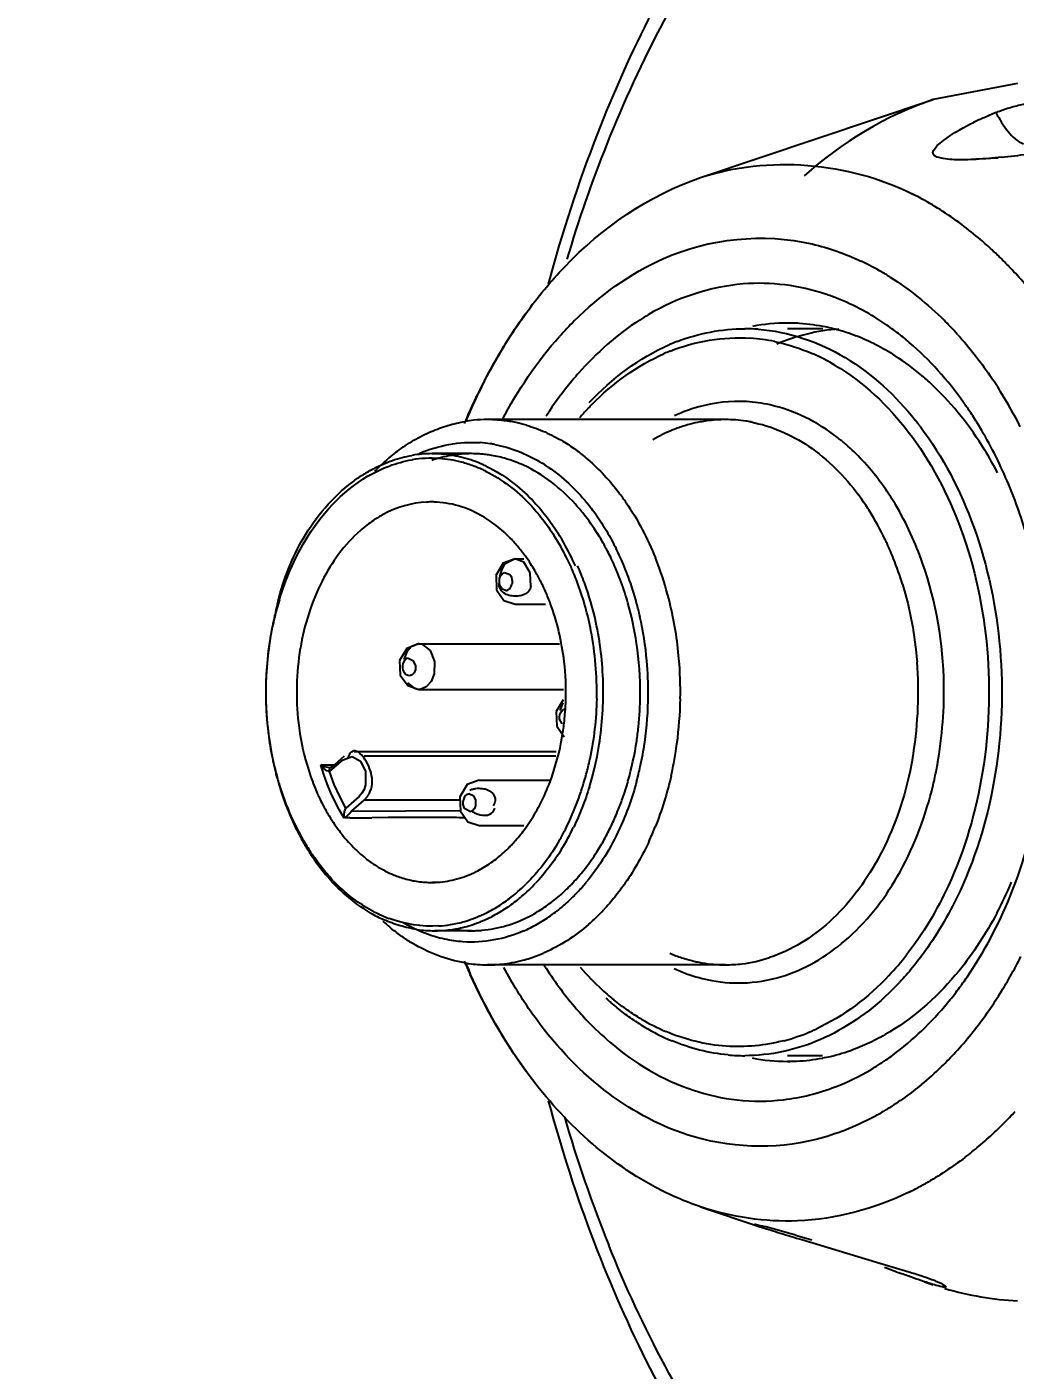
# Model space of a CAD drawing. Header units: millimetres. Extents: x 0 to 10500, y 0 to 7425.
# Drawn here: x 2666.67 to 2688.41, y 1742.31 to 1771.87 of the extents above; entities that cross this region are included whole.
import ezdxf

# ---------------------------------------------------------------- set-up
doc = ezdxf.new("R2010")
doc.units = ezdxf.units.MM
doc.header["$LTSCALE"] = 577.5
doc.layers.get('0').update_dxf_attribs({"linetype": 'CONTINUOUS'})
doc.styles.add('TEXTSTYLE_2', font='txt', dxfattribs={"width": 0.8})
doc.dimstyles.new('DIMSTYLE_1', dxfattribs={"dimtxt": 75, "dimasz": 3.5, "dimexe": 1.5, "dimexo": 1.5, "dimgap": 18.75, "dimtad": 1, "dimdec": 1, "dimtxsty": 'TEXTSTYLE_2', "dimblk": '_FILLED', "dimblk1": '_FILLED', "dimblk2": '_FILLED', "dimcen": 0.09, "dimadec": 1, "dimazin": 2, "dimtp": 0.1, "dimtm": 0.1, "dimtfac": 1, "dimtdec": 1, "dimtofl": 0, "dimtmove": 0, "dimatfit": 3, "dimldrblk": '_FILLED', "dimfxl": 1, "dimtolj": 1, "dimarcsym": 0})

# ---------------------------------------------------------------- blocks, each defined once
blk = doc.blocks.new('_FILLED')
at = {"color": 0, "linetype": 'ByBlock'}
blk.add_solid([(0, 0), (-1, 0.2143), (-1, -0.2143)], dxfattribs=at)
blk = doc.blocks.new('*D7')
at = {"color": 2, "linetype": 'Continuous', "transparency": 16777216}
for p, q in [((766.713, 2608.729), (681.846, 2608.729)), ((683.346, 2608.729), (683.346, 2129.729)), ((976.556, 2608.729), (818.98, 2608.729)), ((683.346, 1650.729), (683.346, 2129.729)), ((2711.144, 1650.729), (681.846, 1650.729))]:
    blk.add_line(p, q, dxfattribs=at)
at = {"color": 2, "linetype": 'Continuous', "transparency": 16777216, "xscale": 3.5, "yscale": 3.5, "zscale": 3.5}
for p, rotation in [((683.346, 2608.729), 90), ((683.346, 1650.729), 270)]:
    blk.add_blockref('_FILLED', p, dxfattribs=dict(at, rotation=rotation))
at = {"color": 2, "linetype": 'Continuous', "transparency": 16777216, "insert": (589.596, 2129.729), "char_height": 75, "width": 180, "attachment_point": 2, "rotation": 90, "line_spacing_factor": 0.9, "style": 'TEXTSTYLE_2'}
blk.add_mtext('958', dxfattribs=at)
blk = doc.blocks.new('*D8')
at = {"color": 2, "linetype": 'Continuous', "transparency": 16777216}
for p, q in [((2711.144, 2533.729), (889.89, 2533.729)), ((891.39, 2533.729), (891.39, 2129.729)), ((891.39, 1725.729), (891.39, 2129.729)), ((2711.144, 1725.729), (889.89, 1725.729))]:
    blk.add_line(p, q, dxfattribs=at)
at = {"color": 2, "linetype": 'Continuous', "transparency": 16777216, "xscale": 3.5, "yscale": 3.5, "zscale": 3.5}
for p, rotation in [((891.39, 2533.729), 90), ((891.39, 1725.729), 270)]:
    blk.add_blockref('_FILLED', p, dxfattribs=dict(at, rotation=rotation))
at = {"color": 2, "linetype": 'Continuous', "transparency": 16777216, "insert": (797.64, 2129.729), "char_height": 75, "width": 180, "attachment_point": 2, "rotation": 90, "line_spacing_factor": 0.9, "style": 'TEXTSTYLE_2'}
blk.add_mtext('808', dxfattribs=at)

msp = doc.modelspace()

# ---------------------------------------------------------------- linework, layer by layer
at = {"color": 6, "linetype": 'Continuous'}
for p, q in [((2688.465, 1770.628), (2686.607, 1770.274)), ((2681.49, 1768.557), (2686.607, 1770.274)), ((2688.036, 1768.988), (2687.548, 1768.964)), ((2683.628, 1765.356), (2683.404, 1765.356)), ((2684.181, 1765.231), (2683.404, 1765.231)), ((2682.036, 1763.231), (2676.803, 1763.231)), ((2676.45, 1762.481), (2675.586, 1762.481)), ((2675.697, 1761.417), (2675.592, 1761.418)), ((2677.148, 1760.069), (2676.987, 1759.8)), ((2677.151, 1760.004), (2677.117, 1759.942)), ((2677.413, 1760.167), (2677.148, 1760.069)), ((2677.192, 1760.058), (2677.151, 1760.004)), ((2677.412, 1760.167), (2677.192, 1760.058)), ((2677.412, 1760.167), (2677.599, 1760.167)), ((2677.601, 1760.09), (2677.413, 1760.167)), ((2677.739, 1759.858), (2677.601, 1760.09)), ((2676.989, 1759.808), (2677, 1759.487)), ((2677.066, 1759.731), (2677.091, 1759.794)), ((2677.068, 1759.597), (2677.066, 1759.731)), ((2677.117, 1759.942), (2677.068, 1759.779)), ((2677.091, 1759.794), (2677.134, 1759.844)), ((2677.134, 1759.844), (2677.178, 1759.864)), ((2677.178, 1759.864), (2677.291, 1759.821)), ((2677.291, 1759.821), (2677.312, 1759.79)), ((2677.312, 1759.79), (2677.328, 1759.753)), ((2677.328, 1759.753), (2677.338, 1759.71)), ((2677.338, 1759.71), (2677.342, 1759.675)), ((2677.342, 1759.675), (2677.341, 1759.639)), ((2677.757, 1759.555), (2677.739, 1759.858)), ((2677, 1759.487), (2677.163, 1759.252)), ((2677.121, 1759.501), (2677.068, 1759.597)), ((2677.204, 1759.467), (2677.121, 1759.501)), ((2677.204, 1759.467), (2677.232, 1759.472)), ((2677.232, 1759.472), (2677.259, 1759.485)), ((2677.259, 1759.485), (2677.284, 1759.507)), ((2677.284, 1759.507), (2677.306, 1759.535)), ((2677.306, 1759.535), (2677.322, 1759.565)), ((2677.322, 1759.565), (2677.335, 1759.604)), ((2677.341, 1759.639), (2677.335, 1759.604)), ((2677.163, 1759.252), (2677.412, 1759.167)), ((2677.412, 1759.167), (2678.076, 1759.167)), ((2675.027, 1758.194), (2674.867, 1757.926)), ((2675.132, 1758.238), (2675.025, 1758.119)), ((2675.293, 1758.293), (2675.027, 1758.194)), ((2675.262, 1758.291), (2675.132, 1758.238)), ((2675.281, 1758.292), (2675.262, 1758.291)), ((2675.299, 1758.292), (2675.281, 1758.292)), ((2675.293, 1758.293), (2678.385, 1758.293)), ((2675.336, 1758.289), (2675.299, 1758.292)), ((2675.372, 1758.28), (2675.336, 1758.289)), ((2675.372, 1758.28), (2675.542, 1758.147)), ((2674.867, 1757.926), (2674.882, 1757.606)), ((2674.947, 1757.856), (2674.984, 1757.938)), ((2675.025, 1758.119), (2674.958, 1757.952)), ((2674.984, 1757.938), (2675.043, 1757.986)), ((2675.043, 1757.986), (2675.162, 1757.926)), ((2675.162, 1757.926), (2675.221, 1757.82)), ((2675.542, 1758.147), (2675.637, 1757.907)), ((2675.637, 1757.907), (2675.628, 1757.633)), ((2674.882, 1757.606), (2675.047, 1757.376)), ((2674.94, 1757.811), (2674.947, 1757.856)), ((2674.941, 1757.765), (2674.94, 1757.811)), ((2674.949, 1757.72), (2674.941, 1757.765)), ((2674.96, 1757.689), (2674.949, 1757.72)), ((2674.974, 1757.66), (2674.96, 1757.689)), ((2674.992, 1757.636), (2674.974, 1757.66)), ((2675.02, 1757.612), (2674.992, 1757.636)), ((2675.051, 1757.597), (2675.02, 1757.612)), ((2675.084, 1757.593), (2675.051, 1757.597)), ((2675.142, 1757.612), (2675.084, 1757.593)), ((2675.186, 1757.66), (2675.142, 1757.612)), ((2675.215, 1757.729), (2675.186, 1757.66)), ((2675.221, 1757.774), (2675.215, 1757.729)), ((2675.221, 1757.82), (2675.221, 1757.774)), ((2675.628, 1757.633), (2675.56, 1757.466)), ((2675.043, 1757.438), (2675.213, 1757.305)), ((2675.047, 1757.376), (2675.292, 1757.293)), ((2675.25, 1757.296), (2675.213, 1757.305)), ((2675.454, 1757.347), (2675.323, 1757.294)), ((2675.56, 1757.466), (2675.454, 1757.347)), ((2675.286, 1757.293), (2675.25, 1757.296)), ((2675.292, 1757.293), (2675.286, 1757.293)), ((2675.305, 1757.293), (2675.292, 1757.293)), ((2675.293, 1757.293), (2678.473, 1757.293)), ((2675.323, 1757.294), (2675.305, 1757.293)), ((2678.467, 1757.061), (2678.312, 1756.803)), ((2678.312, 1756.803), (2678.327, 1756.483)), ((2678.385, 1756.688), (2678.392, 1756.733)), ((2678.392, 1756.733), (2678.42, 1756.802)), ((2678.403, 1756.829), (2678.47, 1756.996)), ((2678.42, 1756.802), (2678.465, 1756.85)), ((2678.465, 1756.85), (2678.522, 1756.869)), ((2678.327, 1756.483), (2678.492, 1756.252)), ((2678.386, 1756.641), (2678.385, 1756.688)), ((2678.444, 1756.535), (2678.386, 1756.641)), ((2673.376, 1755.582), (2673.656, 1755.83)), ((2678.312, 1755.917), (2673.872, 1755.917)), ((2674.086, 1755.83), (2678.306, 1755.83)), ((2679.211, 1755.813), (2679.258, 1756.077)), ((2686.17, 1755.883), (2686.136, 1755.691)), ((2673.199, 1755.551), (2673.133, 1755.63)), ((2673.134, 1755.629), (2673.432, 1755.631)), ((2673.201, 1755.418), (2673.134, 1755.629)), ((2673.217, 1755.592), (2673.134, 1755.629)), ((2673.264, 1755.497), (2673.199, 1755.551)), ((2673.297, 1755.571), (2673.217, 1755.592)), ((2673.331, 1755.569), (2673.291, 1755.574)), ((2673.338, 1755.569), (2673.297, 1755.571)), ((2673.327, 1755.483), (2673.623, 1755.745)), ((2673.346, 1755.571), (2673.331, 1755.569)), ((2673.335, 1755.561), (2673.344, 1755.57)), ((2673.357, 1755.573), (2673.338, 1755.569)), ((2673.344, 1755.57), (2673.346, 1755.571)), ((2673.376, 1755.582), (2673.357, 1755.573)), ((2673.623, 1755.745), (2673.827, 1755.816)), ((2673.827, 1755.816), (2674.008, 1755.716)), ((2674.008, 1755.716), (2674.12, 1755.489)), ((2679.102, 1755.351), (2679.154, 1755.553)), ((2679.154, 1755.553), (2679.211, 1755.813)), ((2686.136, 1755.691), (2686.098, 1755.502)), ((2673.276, 1755.212), (2673.201, 1755.418)), ((2673.332, 1755.489), (2673.264, 1755.497)), ((2673.431, 1755.202), (2673.327, 1755.483)), ((2674.12, 1755.489), (2674.119, 1755.19)), ((2676.618, 1755.295), (2676.354, 1755.197)), ((2676.618, 1755.295), (2678.175, 1755.295)), ((2679.045, 1755.151), (2679.102, 1755.351)), ((2686.098, 1755.502), (2686.056, 1755.314)), ((2673.358, 1755.013), (2673.276, 1755.212)), ((2673.449, 1754.82), (2673.358, 1755.013)), ((2673.55, 1754.933), (2673.431, 1755.202)), ((2673.684, 1754.677), (2673.55, 1754.933)), ((2673.979, 1754.939), (2673.684, 1754.677)), ((2674.039, 1755.007), (2673.979, 1754.939)), ((2674.087, 1755.092), (2674.039, 1755.007)), ((2674.119, 1755.19), (2674.087, 1755.092)), ((2674.152, 1754.926), (2674.159, 1754.935)), ((2674.159, 1754.935), (2674.165, 1754.944)), ((2674.165, 1754.944), (2674.173, 1754.955)), ((2674.173, 1754.955), (2674.18, 1754.967)), ((2674.18, 1754.967), (2674.188, 1754.981)), ((2674.188, 1754.981), (2674.196, 1754.995)), ((2674.196, 1754.995), (2674.205, 1755.012)), ((2674.205, 1755.012), (2674.213, 1755.03)), ((2674.213, 1755.03), (2674.222, 1755.051)), ((2674.222, 1755.051), (2674.231, 1755.073)), ((2674.231, 1755.073), (2674.24, 1755.099)), ((2674.24, 1755.099), (2674.249, 1755.127)), ((2674.249, 1755.127), (2674.257, 1755.158)), ((2676.354, 1755.197), (2676.192, 1754.928)), ((2676.32, 1754.954), (2676.299, 1754.926)), ((2676.346, 1754.976), (2676.32, 1754.954)), ((2676.374, 1754.99), (2676.346, 1754.976)), ((2676.403, 1754.995), (2676.374, 1754.99)), ((2676.403, 1754.995), (2676.485, 1754.96)), ((2676.485, 1754.96), (2676.538, 1754.865)), ((2673.547, 1754.634), (2673.449, 1754.82)), ((2673.656, 1754.603), (2673.683, 1754.678)), ((2673.806, 1754.606), (2674.089, 1754.856)), ((2676.192, 1754.855), (2674.087, 1754.855)), ((2674.089, 1754.856), (2674.091, 1754.857)), ((2674.091, 1754.857), (2674.092, 1754.859)), ((2674.092, 1754.859), (2674.094, 1754.861)), ((2674.094, 1754.861), (2674.096, 1754.863)), ((2674.096, 1754.863), (2674.099, 1754.865)), ((2674.099, 1754.865), (2674.101, 1754.868)), ((2674.101, 1754.868), (2674.104, 1754.87)), ((2674.104, 1754.87), (2674.107, 1754.873)), ((2674.107, 1754.873), (2674.11, 1754.876)), ((2674.11, 1754.876), (2674.114, 1754.88)), ((2674.114, 1754.88), (2674.117, 1754.884)), ((2674.117, 1754.884), (2674.121, 1754.888)), ((2674.121, 1754.888), (2674.126, 1754.893)), ((2674.126, 1754.893), (2674.13, 1754.898)), ((2674.13, 1754.898), (2674.135, 1754.904)), ((2674.135, 1754.904), (2674.141, 1754.911)), ((2674.141, 1754.911), (2674.146, 1754.918)), ((2674.146, 1754.918), (2674.152, 1754.926)), ((2676.193, 1754.932), (2676.207, 1754.612)), ((2676.264, 1754.806), (2676.271, 1754.855)), ((2676.267, 1754.757), (2676.264, 1754.806)), ((2676.298, 1754.675), (2676.267, 1754.757)), ((2676.283, 1754.895), (2676.271, 1754.855)), ((2676.299, 1754.926), (2676.283, 1754.895)), ((2676.429, 1754.597), (2676.298, 1754.675)), ((2676.515, 1754.668), (2676.473, 1754.619)), ((2676.54, 1754.731), (2676.515, 1754.668)), ((2676.538, 1754.865), (2676.54, 1754.731)), ((2673.652, 1754.457), (2673.547, 1754.634)), ((2673.648, 1754.531), (2673.656, 1754.603)), ((2673.652, 1754.457), (2673.648, 1754.531)), ((2673.661, 1754.464), (2673.733, 1754.529)), ((2673.775, 1754.464), (2673.661, 1754.464)), ((2673.733, 1754.529), (2673.756, 1754.552)), ((2673.756, 1754.552), (2673.806, 1754.606)), ((2676.194, 1754.623), (2673.806, 1754.606)), ((2674.614, 1754.47), (2674.26, 1754.467)), ((2676.207, 1754.612), (2676.371, 1754.379)), ((2676.371, 1754.379), (2676.618, 1754.295)), ((2676.473, 1754.619), (2676.43, 1754.598)), ((2676.618, 1754.295), (2677.598, 1754.295)), ((2675.729, 1753.045), (2675.592, 1753.044)), ((2676.45, 1751.981), (2675.636, 1751.981)), ((2682.039, 1751.231), (2676.803, 1751.231)), ((2684.172, 1749.231), (2683.404, 1749.231)), ((2683.503, 1749.106), (2683.404, 1749.106)), ((2681.49, 1745.905), (2682.798, 1745.466)), ((2682.794, 1745.468), (2682.842, 1745.452)), ((2683.719, 1745.182), (2685.361, 1744.69)), ((2685.361, 1744.69), (2686.069, 1744.475)), ((2686.413, 1744.253), (2686.607, 1744.188))]:
    msp.add_line(p, q, dxfattribs=at)
for centre, radius, start, end in [((2693.411, 1756.855), 14.208, 113.5866, 114.6096), ((2694.291, 1754.842), 16.404, 112.6009, 113.5906), ((2708.574, 1758.102), 31.499, 158.7324, 165.078), ((2707.25, 1758.233), 29.942, 158.3189, 163.4463), ((2685.497, 1794.36), 25.487, 275.8677, 277.1827), ((2683.049, 1762.041), 6.893, 61.7996, 63.3405), ((2682.919, 1761.804), 7.163, 57.5942, 61.7822), ((2682.683, 1761.432), 7.604, 53.2213, 57.5913), ((2682.41, 1761.066), 8.061, 49.4668, 53.2265), ((2682.175, 1760.789), 8.424, 47.1648, 49.4772), ((2681.97, 1760.567), 8.726, 45.2696, 47.1654), ((2681.751, 1760.346), 9.037, 43.5457, 45.2705), ((2682.495, 1761.364), 5.92, 59.6938, 64.7655), ((2682.365, 1761.137), 6.181, 58.6181, 59.7219), ((2681.27, 1759.899), 9.694, 37.9594, 43.5009), ((2682.32, 1761.063), 6.268, 57.8063, 58.6188), ((2682.697, 1761.349), 4.893, 68.6334, 71.6284), ((2687.273, 1758.614), 11.876, 144.9785, 152.1929), ((2686.638, 1759.043), 11.109, 144.0293, 144.9094), ((2684.302, 1759.791), 7.922, 134.8827, 138.2819), ((2683.174, 1760.727), 5.585, 120.5179, 122.7837), ((2683.401, 1761.278), 4.077, 89.9638, 100.895), ((2683.401, 1761.263), 4.093, 87.2981, 89.9631), ((2683.398, 1761.216), 4.139, 79.0358, 87.2858), ((2683.383, 1761.134), 4.223, 74.1932, 79.0441), ((2682.196, 1760.419), 5.952, 53.4952, 55.2627), ((2681.414, 1759.94), 7.714, 43.8405, 45.2276), ((2681.249, 1759.782), 7.942, 41.9886, 43.8372), ((2682.462, 1761.25), 3.98, 85.7833, 90.0248), ((2682.314, 1761.085), 3.946, 78.2072, 86.0693), ((2683.367, 1761.078), 4.281, 71.939, 74.1987), ((2683.336, 1760.983), 4.381, 68.908, 71.9316), ((2682.132, 1760.332), 6.06, 52.6447, 53.4979), ((2682.026, 1760.195), 6.234, 49.4368, 52.6336), ((2682.429, 1760.705), 4.342, 111.7493, 113.6417), ((2682.566, 1760.812), 4.434, 111.0327, 113.414), ((2682.106, 1760.475), 4.593, 59.3083, 66.1487), ((2682.832, 1760.046), 5.449, 49.6219, 57.3701), ((2688.24, 1758.096), 12.973, 152.1608, 157.1119), ((2684.41, 1759.306), 7.476, 138.5993, 140.4391), ((2682.541, 1759.697), 5.903, 46.3312, 49.668), ((2679.973, 1758.784), 9.565, 31.9258, 34.516), ((2688.053, 1758.265), 12.724, 152.7849, 156.1814), ((2684.854, 1758.949), 8.046, 140.4915, 146.2606), ((2679.441, 1758.457), 10.189, 26.9516, 31.9023), ((2683.434, 1759.298), 6.082, 135.4477, 136.7586), ((2682.357, 1760.238), 3.397, 105.5017, 109.0562), ((2682.317, 1760.389), 3.242, 77.52, 86.7787), ((2680.46, 1758.767), 8.36, 33.7811, 35.397), ((2676.809, 1760.177), 3.054, 95.8702, 99.4473), ((2688.563, 1758.035), 13.284, 156.1633, 157.1114), ((2676.805, 1760.221), 3.01, 90.0296, 95.8738), ((2676.804, 1760.246), 2.985, 85.7833, 90.0248), ((2676.804, 1760.234), 2.996, 83.4923, 85.7804), ((2676.796, 1760.175), 3.056, 78.0449, 83.4808), ((2685.295, 1758.645), 8.581, 146.2082, 147.123), ((2683.587, 1759.154), 6.292, 136.7661, 139.1623), ((2682.443, 1760.01), 3.641, 112.4523, 114.8311), ((2682.398, 1760.119), 3.523, 109.0562, 112.4574), ((2682.037, 1760.205), 3.025, 90.0276, 97.8668), ((2682.037, 1760.223), 3.008, 81.3658, 90.0177), ((2680.786, 1758.888), 6.942, 37.1814, 38.5362), ((2680.241, 1758.621), 8.624, 31.5643, 33.7781), ((2676.776, 1760.081), 3.153, 73.6804, 78.0482), ((2682.187, 1759.756), 3.501, 111.9793, 120.0026), ((2682.103, 1759.954), 3.286, 109.4424, 111.918), ((2682.069, 1760.053), 3.181, 104.6745, 109.4496), ((2682.05, 1760.122), 3.11, 100.599, 104.6701), ((2682.043, 1760.163), 3.068, 97.8576, 100.5953), ((2682.032, 1760.189), 3.043, 79.2447, 81.369), ((2676.449, 1759.971), 2.76, 81.3957, 86.0863), ((2676.442, 1759.923), 2.808, 79.3473, 81.4026), ((2681.76, 1759.318), 4.46, 49.0303, 52.0605), ((2681.504, 1759.029), 4.847, 43.0885, 48.9894), ((2677.489, 1758.994), 4.435, 129.459, 135.6924), ((2677.303, 1759.216), 4.145, 126.8627, 129.4171), ((2675.584, 1759.854), 2.627, 89.9595, 99.798), ((2675.562, 1759.808), 2.572, 86.1515, 99.4068), ((2675.583, 1759.814), 2.666, 78.7265, 89.9358), ((2675.556, 1759.729), 2.651, 75.2738, 86.1306), ((2675.56, 1759.701), 2.782, 69.4068, 78.7223), ((2676.448, 1759.859), 2.622, 86.063, 90.0013), ((2676.447, 1759.834), 2.647, 83.6148, 86.0647), ((2676.444, 1759.809), 2.672, 81.1087, 83.6144), ((2676.433, 1759.748), 2.734, 74.2872, 81.0905), ((2676.406, 1759.649), 2.837, 69.3309, 74.2949), ((2681.083, 1758.636), 5.423, 36.6275, 43.0781), ((2680.689, 1758.234), 8.273, 27.557, 31.553), ((2675.526, 1759.611), 2.773, 69.4071, 75.3009), ((2675.485, 1759.503), 2.889, 65.5122, 69.4128), ((2675.516, 1759.579), 2.912, 66.237, 69.4381), ((2675.449, 1759.42), 2.979, 63.8492, 65.5232), ((2675.479, 1759.494), 3.004, 64.1669, 66.2424), ((2676.372, 1759.559), 2.933, 65.4344, 69.3354), ((2676.192, 1759.334), 3.452, 55.7229, 59.3306), ((2680.794, 1758.414), 5.787, 35.4901, 36.6849), ((2680.601, 1758.279), 6.023, 31.7209, 35.4734), ((2678.335, 1757.663), 10.76, 16.8228, 23.5289), ((2675.37, 1758.34), 5.429, 34.2859, 37.1687), ((2680.629, 1758.358), 5.397, 35.3842, 36.465), ((2680.425, 1758.216), 5.645, 32.005, 35.3652), ((2680.394, 1758.149), 6.267, 30.715, 31.737), ((2675.753, 1758.844), 2.614, 118.4551, 123.9656), ((2675.565, 1759.311), 2.107, 89.289, 92.6465), ((2675.565, 1759.306), 2.112, 86.7212, 89.2888), ((2675.56, 1759.26), 2.158, 71.9062, 86.6657), ((2675.487, 1758.434), 4.377, 38.3668, 42.2057), ((2675.101, 1758.132), 4.867, 32.1229, 38.327), ((2675.335, 1758.398), 4.727, 37.4569, 39.4087), ((2675.193, 1758.29), 4.906, 35.4227, 37.4544), ((2679.924, 1757.909), 6.233, 25.5724, 31.9572), ((2675.883, 1758.654), 2.844, 123.9937, 131.2966), ((2673.503, 1757.652), 5.643, 26.741, 32.3732), ((2673.766, 1757.833), 5.426, 25.7045, 32.2785), ((2674.727, 1757.893), 5.311, 28.6969, 32.1667), ((2679.551, 1757.723), 6.65, 24.6966, 25.6328), ((2674.556, 1757.797), 5.507, 27.4429, 28.7108), ((2674.457, 1757.746), 5.619, 25.726, 27.4416), ((2674.2, 1757.694), 6.065, 24.4293, 26.3587), ((2679.359, 1757.636), 6.86, 21.6399, 24.686), ((2674.422, 1757.904), 3.964, 32.9056, 35.801), ((2674.266, 1757.802), 4.15, 30.5538, 32.9104), ((2673.064, 1757.426), 6.137, 24.3984, 26.7897), ((2672.793, 1757.425), 6.385, 20.0551, 23.4006), ((2673.501, 1757.701), 5.722, 23.8489, 25.7501), ((2673.223, 1757.558), 6.079, 20.0763, 23.8276), ((2674.348, 1757.694), 5.739, 23.8489, 25.7258), ((2674.209, 1757.632), 5.891, 22.4161, 23.8481), ((2673.942, 1757.578), 6.348, 20.1127, 24.4127), ((2673.941, 1757.561), 7.061, 19.8332, 21.8331), ((2679.021, 1757.503), 7.223, 16.9602, 21.6278), ((2674.101, 1757.706), 4.341, 26.9966, 30.5461), ((2673.976, 1757.641), 4.482, 25.5806, 27.0088), ((2673.984, 1757.54), 6.134, 20.1308, 22.4107), ((2673.513, 1757.423), 6.804, 15.0808, 20.0973), ((2673.515, 1757.413), 7.512, 13.724, 19.7877), ((2673.907, 1757.608), 4.558, 23.8496, 25.58), ((2673.702, 1757.519), 4.782, 20.4515, 23.8298), ((2672.413, 1757.29), 6.789, 10.9805, 20.0208), ((2672.672, 1757.363), 6.664, 12.2417, 20.0301), ((2673.625, 1757.41), 6.517, 15.9139, 20.1139), ((2679.281, 1757.081), 7.388, 162.8093, 165.9328), ((2678.124, 1757.719), 6.122, 165.6011, 168.797), ((2673.178, 1757.285), 6.98, 8.4136, 15.8954), ((2673.161, 1757.325), 7.17, 12.6343, 15.1061), ((2672.909, 1757.266), 8.135, 4.9201, 13.7191), ((2679.129, 1757.238), 7.203, 166.8509, 168.6097), ((2678.754, 1757.327), 6.821, 166.5951, 168.5066), ((2672.111, 1757.243), 7.238, 1.5023, 12.2228), ((2672.851, 1757.259), 7.486, 5.0711, 12.6072), ((2679.244, 1757.234), 7.32, 168.5541, 180.1331), ((2679.236, 1757.215), 7.313, 168.6008, 178.6425), ((2672.141, 1757.236), 7.066, 358.8314, 10.988), ((2678.478, 1757.231), 5.874, 170.5257, 186.5917), ((2672.815, 1757.234), 7.347, 359.4898, 8.398), ((2672.646, 1757.232), 5.881, 358.3027, 6.5762), ((2672.57, 1757.234), 7.769, 359.5151, 5.0729), ((2672.558, 1757.234), 8.487, 358.9911, 4.9346), ((2677.834, 1757.232), 8.445, 350.8072, 4.5272), ((2679.005, 1757.219), 7.081, 178.6326, 190.8517), ((2671.978, 1757.23), 7.371, 350.9956, 1.5752), ((2679.312, 1757.231), 7.388, 180.1108, 187.0877), ((2672.611, 1757.231), 5.916, 355.7387, 358.322), ((2672.787, 1757.229), 7.375, 354.0749, 359.5279), ((2672.608, 1757.228), 7.731, 351.7927, 359.5577), ((2672.604, 1757.228), 8.442, 352.3026, 359.0263), ((2672.672, 1757.227), 5.854, 353.8797, 355.7384), ((2678.228, 1757.2), 5.621, 186.5736, 196.256), ((2672.796, 1757.213), 5.73, 350.4751, 353.8867), ((2672.936, 1757.215), 7.225, 351.6012, 354.0615), ((2679.059, 1757.199), 7.133, 187.0826, 191.5049), ((2673.167, 1757.177), 6.991, 344.1674, 351.6388), ((2672.946, 1757.184), 7.39, 350.7418, 351.7547), ((2678.685, 1757.167), 6.757, 190.9209, 195.7967), ((2673.013, 1757.173), 7.322, 348.6282, 350.7411), ((2673.058, 1757.167), 7.984, 348.1305, 350.7417), ((2672.948, 1757.185), 8.095, 350.7434, 352.2765), ((2678.775, 1757.142), 6.843, 191.5156, 195.4396), ((2677.872, 1757.102), 5.252, 196.3205, 198.5064), ((2671.853, 1757.376), 7.384, 343.4764, 345.9643), ((2671.544, 1757.297), 7.666, 347.0997, 348.3861), ((2673.142, 1757.145), 7.19, 344.85, 347.5351), ((2673.053, 1757.165), 7.281, 347.5311, 348.6276), ((2673.116, 1757.155), 7.924, 347.1145, 348.1292), ((2678.619, 1757.101), 6.682, 195.4499, 196.4587), ((2678.619, 1757.148), 6.689, 195.8011, 196.798), ((2677.527, 1756.983), 4.887, 198.4651, 203.7981), ((2673.765, 1756.917), 4.714, 333.0981, 339.4281), ((2672.149, 1757.289), 7.075, 341.5476, 343.4735), ((2673.634, 1757.048), 6.507, 340.6419, 344.1314), ((2677.442, 1757.285), 9.402, 347.1021, 349.1855), ((2678.37, 1757.024), 6.421, 196.4315, 201.2512), ((2678.472, 1757.102), 6.535, 196.7815, 201.5071), ((2677.232, 1756.857), 4.567, 203.8505, 205.213), ((2672.72, 1757.091), 6.471, 336.0579, 341.6045), ((2677.99, 1756.878), 6.014, 201.2725, 203.8408), ((2678.221, 1757.005), 6.265, 201.5226, 203.5602), ((2677.153, 1756.82), 4.48, 205.2099, 207.4491), ((2677.001, 1756.74), 4.307, 207.4377, 211.1986), ((2674.196, 1756.701), 4.231, 327.2847, 333.07), ((2674.039, 1756.904), 6.076, 337.3488, 339.1869), ((2673.896, 1756.958), 6.23, 339.1867, 340.6277), ((2678.068, 1757.049), 6.144, 204.5114, 209.3144), ((2677.675, 1756.738), 5.67, 203.8319, 208.2652), ((2673.158, 1904.255), 149.792, 270.23594, 270.42131), ((2674.895, 1614.194), 140.281, 89.42411, 89.62955), ((2674.448, 1756.542), 3.934, 324.1576, 327.2541), ((2673.342, 1756.822), 5.794, 333.7404, 335.9986), ((2674.23, 1756.823), 5.869, 334.0661, 337.358), ((2677.451, 1756.62), 5.416, 208.2828, 210.1784), ((2674.751, 1756.313), 3.553, 318.6955, 321.5985), ((2674.605, 1756.429), 3.74, 321.5954, 324.1534), ((2673.834, 1756.575), 5.243, 329.307, 333.7768), ((2673.798, 1756.631), 5.442, 328.3687, 334.1924), ((2674.182, 1756.796), 6.797, 335.3852, 338.1816), ((2677.635, 1756.811), 5.65, 209.3529, 211.2789), ((2677.253, 1756.504), 5.187, 210.1686, 213.3269), ((2677.301, 1756.605), 5.257, 211.2612, 214.6373), ((2675.092, 1755.991), 3.084, 311.2555, 314.5479), ((2674.98, 1756.105), 3.244, 314.536, 316.3949), ((2674.882, 1756.198), 3.379, 316.3979, 318.6904), ((2676.861, 1756.24), 4.715, 213.2695, 219.8455), ((2675.787, 1755.671), 2.677, 234.2571, 239.422), ((2675.181, 1756.272), 4.769, 321.6805, 326.9373), ((2675.518, 1756.008), 4.34, 316.7643, 321.6623), ((2676.159, 1755.703), 3.799, 223.6465, 226.1524), ((2675.567, 1755.153), 2.109, 268.1096, 270.7082), ((2675.567, 1755.151), 2.107, 270.7086, 273.8742), ((2675.564, 1755.172), 2.128, 273.8956, 285.3941), ((2675.052, 1755.639), 3.698, 307.1267, 314.5651), ((2674.998, 1755.727), 3.934, 310.4584, 316.6718), ((2675.766, 1755.774), 4, 311.5655, 316.7686), ((2675.514, 1755.912), 4.492, 316.7785, 320.3907), ((2680.152, 1756.513), 8.881, 332.1656, 337.0398), ((2675.265, 1755.361), 3.348, 301.3378, 307.0843), ((2675.178, 1755.521), 3.661, 308.3791, 310.4028), ((2675.803, 1755.09), 3.14, 239.8013, 242.9837), ((2675.661, 1755.001), 2.934, 242.4516, 249.5918), ((2675.758, 1755.002), 3.041, 242.985, 245.9956), ((2675.498, 1754.917), 2.846, 288.3206, 292.5761), ((2675.462, 1755.006), 2.941, 292.5639, 294.5117), ((2675.396, 1755.145), 3.096, 294.5543, 301.3482), ((2675.521, 1754.984), 3.022, 292.7702, 296.9473), ((2676.341, 1754.978), 3.014, 290.2484, 299.5601), ((2676.09, 1755.281), 3.636, 302.3943, 308.1382), ((2676.053, 1755.536), 4.528, 311.0158, 316.8675), ((2677.415, 1755.379), 4.319, 227.4897, 230.9394), ((2675.636, 1754.606), 2.625, 261.4861, 270.0149), ((2675.636, 1754.612), 2.631, 270.0166, 272.8017), ((2675.568, 1754.657), 2.576, 273.524, 279.4267), ((2675.634, 1754.642), 2.661, 272.813, 280.2754), ((2675.554, 1754.733), 2.653, 279.455, 286.2897), ((2676.451, 1754.617), 2.636, 262.3778, 269.9909), ((2675.618, 1754.726), 2.747, 280.2879, 288.4425), ((2675.526, 1754.834), 2.757, 286.2607, 288.3084), ((2676.451, 1754.585), 2.604, 270.0032, 273.0503), ((2675.587, 1754.824), 2.849, 288.4184, 290.9978), ((2676.45, 1754.595), 2.614, 273.052, 274.9567), ((2675.562, 1754.888), 2.918, 290.9948, 292.7557), ((2676.44, 1754.685), 2.704, 275.0181, 286.693), ((2676.401, 1754.823), 2.848, 286.6307, 290.1896), ((2676.31, 1754.917), 3.211, 293.6795, 299.6294), ((2676.212, 1755.094), 3.413, 299.5986, 302.3617), ((2676.76, 1754.446), 3.22, 284.7121, 290.7491), ((2676.725, 1754.542), 3.321, 290.7331, 293.4149), ((2682.113, 1754.538), 3.318, 246.9922, 251.8518), ((2682.073, 1754.417), 3.19, 251.8589, 255.8799), ((2682.022, 1754.343), 3.113, 276.9273, 288.4768), ((2680.912, 1755.432), 6.478, 316.8033, 322.0632), ((2679.599, 1755.906), 10.003, 327.5768, 333.3334), ((2688.533, 1756.5), 13.296, 202.9588, 204.3734), ((2676.809, 1754.277), 3.046, 260.4866, 262.1107), ((2688.529, 1756.416), 13.248, 203.0793, 203.9622), ((2676.804, 1754.237), 3.006, 262.1066, 265.7772), ((2676.802, 1754.216), 2.985, 265.7833, 270.0248), ((2676.802, 1754.228), 2.997, 270.0239, 271.961), ((2676.8, 1754.269), 3.039, 271.9778, 280.2387), ((2676.786, 1754.351), 3.121, 280.2264, 284.7014), ((2683.448, 1755.182), 6.104, 221.0077, 227.4382), ((2682.426, 1754.421), 3.606, 245.102, 249.8435), ((2682.055, 1754.346), 3.117, 255.8888, 257.7229), ((2682.045, 1754.3), 3.07, 257.7216, 260.1626), ((2682.035, 1754.241), 3.01, 260.1543, 270.0161), ((2682.034, 1754.254), 3.022, 270.0868, 276.8897), ((2682.351, 1754.21), 3.382, 249.7972, 259.5082), ((2682.318, 1754.042), 3.211, 259.5498, 273.6578), ((2682.309, 1754.127), 3.296, 273.715, 288.3518), ((2681.373, 1755.057), 6.16, 313.6999, 316.8372), ((2680.575, 1755.612), 8.219, 323.2453, 325.629), ((2683.159, 1754.875), 5.683, 227.4907, 229.5365), ((2683.05, 1754.747), 5.515, 229.5391, 231.058), ((2680.906, 1755.364), 7.804, 320.4481, 323.249), ((2680.166, 1755.551), 9.334, 324.4126, 327.5482), ((2684.295, 1755.052), 7.321, 220.4187, 223.714), ((2683.322, 1754.814), 5.828, 227.7887, 229.2271), ((2683.872, 1754.642), 6.731, 223.6806, 229.3963), ((2682.813, 1754.136), 4.979, 236.9898, 239.0409), ((2682.524, 1753.973), 4.577, 239.3003, 246.8187), ((2680.792, 1755.092), 8.558, 317.4768, 324.4692), ((2682.669, 1753.887), 4.692, 238.987, 247.3702), ((2682.25, 1753.653), 4.23, 284.6244, 293.6888), ((2682.181, 1753.819), 4.409, 293.6409, 294.8411), ((2683.352, 1753.433), 4.333, 283.2681, 290.1854), ((2682.458, 1753.211), 3.98, 264.7819, 270.0252), ((2683.408, 1753.233), 4.127, 259.0261, 269.9437), ((2683.407, 1753.185), 4.079, 269.9633, 272.7135), ((2683.406, 1753.187), 4.081, 272.7192, 280.8914), ((2683.387, 1753.292), 4.187, 280.8736, 283.2401), ((2682.354, 1753.804), 5.666, 300.5331, 304.5957), ((2682.203, 1754.026), 5.935, 304.5781, 306.3041), ((2681.344, 1754.598), 7.817, 314.1856, 317.4135), ((2682.574, 1753.42), 5.224, 291.0741, 300.5876), ((2681.67, 1754.26), 7.348, 309.5618, 314.1999), ((2682.81, 1752.913), 4.683, 251.5978, 263.6879), ((2708.621, 1756.374), 31.549, 194.9429, 200.8969), ((2682.786, 1752.761), 4.53, 263.7689, 276.6639), ((2707.156, 1756.199), 29.844, 196.1808, 201.9109), ((2682.419, 1753.226), 6.068, 298.2774, 300.6658), ((2682.344, 1753.353), 6.216, 300.6599, 301.5587), ((2681.995, 1753.877), 8.696, 310.2366, 316.3338), ((2681.63, 1754.236), 9.208, 316.289, 317.4147), ((2682.377, 1753.435), 8.112, 307.373, 310.1982), ((2683.025, 1752.465), 6.944, 297.3827, 299.4273), ((2683.1, 1752.321), 6.781, 296.048, 297.3798), ((2695.123, 1769.132), 26.36, 248.6704, 249.5483), ((2688.818, 1750.738), 6.912, 253.5604, 267.0702)]:
    msp.add_arc(centre, radius, start, end, dxfattribs=at)
for points in [[(2681.894, 1774.723), (2680.817, 1773.1), (2679.927, 1771.342), (2679.219, 1769.528)], [(2682.241, 1774.555), (2681.097, 1772.928), (2680.162, 1771.142), (2679.427, 1769.295)], [(2686.607, 1770.274), (2685.566, 1769.924), (2684.593, 1769.325), (2683.77, 1768.597)], [(2686.685, 1769.01), (2686.333, 1769.125), (2687.157, 1769.618), (2687.494, 1769.772)], [(2681.49, 1768.556), (2682.964, 1769.051), (2684.752, 1768.899), (2686.142, 1768.201)], [(2678.495, 1766.588), (2679.32, 1767.452), (2680.357, 1768.177), (2681.49, 1768.556)], [(2680.672, 1766.774), (2681.674, 1767.218), (2682.877, 1767.346), (2683.943, 1767.096)], [(2683.943, 1767.096), (2684.313, 1767.009), (2684.675, 1766.881), (2685.018, 1766.719)], [(2678.711, 1765.404), (2679.276, 1765.967), (2679.943, 1766.451), (2680.672, 1766.774)], [(2677.647, 1765.568), (2677.906, 1765.926), (2678.189, 1766.269), (2678.495, 1766.588)], [(2682.427, 1766.216), (2681.697, 1766.158), (2680.968, 1765.91), (2680.338, 1765.539)], [(2684.24, 1765.993), (2683.662, 1766.184), (2683.034, 1766.265), (2682.427, 1766.216)], [(2685.659, 1766.367), (2686.089, 1766.097), (2686.487, 1765.774), (2686.847, 1765.416)], [(2685.588, 1765.311), (2685.243, 1765.55), (2684.87, 1765.753), (2684.48, 1765.906)], [(2676.737, 1764.084), (2677.003, 1764.6), (2677.306, 1765.099), (2677.647, 1765.568)], [(2680.15, 1765.423), (2679.649, 1765.1), (2679.196, 1764.697), (2678.802, 1764.25)], [(2677.123, 1763.221), (2677.47, 1763.88), (2677.892, 1764.507), (2678.388, 1765.063)], [(2680.82, 1764.738), (2681.374, 1764.958), (2681.99, 1765.062), (2682.584, 1765.022)], [(2680.975, 1764.95), (2681.445, 1765.131), (2681.956, 1765.231), (2682.46, 1765.231)], [(2682.754, 1765.22), (2683.424, 1765.171), (2684.093, 1764.941), (2684.669, 1764.596)], [(2684.528, 1765.222), (2684.062, 1765.191), (2683.595, 1765.075), (2683.165, 1764.892)], [(2687.152, 1765.096), (2687.405, 1764.815), (2687.639, 1764.515), (2687.854, 1764.204)], [(2679.042, 1763.605), (2679.537, 1764.136), (2680.139, 1764.593), (2680.805, 1764.881)], [(2687.275, 1763.609), (2686.931, 1764.093), (2686.531, 1764.545), (2686.08, 1764.931)], [(2679.1, 1763.565), (2679.554, 1764.026), (2680.095, 1764.423), (2680.688, 1764.682)], [(2684.45, 1764.425), (2685.073, 1764.055), (2685.618, 1763.538), (2686.059, 1762.963)], [(2684.669, 1764.596), (2685.262, 1764.24), (2685.785, 1763.754), (2686.216, 1763.213)], [(2687.739, 1762.563), (2687.425, 1763.073), (2687.05, 1763.553), (2686.617, 1763.967)], [(2682.499, 1763.626), (2682.147, 1763.645), (2681.788, 1763.606), (2681.449, 1763.511)], [(2684.503, 1762.836), (2684.069, 1763.174), (2683.554, 1763.435), (2683.017, 1763.554)], [(2682.599, 1763.178), (2683.048, 1763.093), (2683.483, 1762.902), (2683.862, 1762.647)], [(2686.059, 1762.963), (2686.553, 1762.319), (2686.936, 1761.582), (2687.216, 1760.819)], [(2686.317, 1763.083), (2686.823, 1762.416), (2687.215, 1761.653), (2687.5, 1760.865)], [(2688.2, 1761.958), (2688.024, 1762.363), (2687.82, 1762.758), (2687.589, 1763.135)], [(2675.3, 1762.485), (2675.715, 1762.667), (2676.185, 1762.755), (2676.637, 1762.724)], [(2676.961, 1762.683), (2677.309, 1762.618), (2677.648, 1762.484), (2677.953, 1762.303)], [(2683.862, 1762.647), (2684.29, 1762.358), (2684.663, 1761.981), (2684.969, 1761.566)], [(2674.164, 1761.983), (2674.463, 1762.16), (2674.798, 1762.289), (2675.141, 1762.346)], [(2679.008, 1762.356), (2679.263, 1762.137), (2679.493, 1761.888), (2679.696, 1761.62)], [(2676.761, 1762.094), (2677.123, 1761.917), (2677.452, 1761.663), (2677.73, 1761.371)], [(2676.788, 1762.198), (2677.163, 1762.017), (2677.503, 1761.756), (2677.791, 1761.455)], [(2678.73, 1761.374), (2678.411, 1761.725), (2678.023, 1762.029), (2677.592, 1762.226)], [(2678.136, 1762.187), (2678.455, 1761.969), (2678.741, 1761.698), (2678.987, 1761.399)], [(2672.751, 1760.619), (2673.026, 1761.092), (2673.393, 1761.526), (2673.829, 1761.856)], [(2672.791, 1760.566), (2673.128, 1761.131), (2673.597, 1761.649), (2674.164, 1761.983)], [(2675.468, 1761.416), (2675.135, 1761.4), (2674.8, 1761.3), (2674.507, 1761.141)], [(2677.279, 1760.646), (2676.987, 1760.939), (2676.624, 1761.183), (2676.23, 1761.311)], [(2679.855, 1761.399), (2680.113, 1761.021), (2680.325, 1760.611), (2680.495, 1760.187)], [(2686.373, 1760.073), (2686.218, 1760.515), (2686.022, 1760.947), (2685.782, 1761.35)], [(2687.5, 1760.865), (2688.116, 1759.155), (2688.265, 1757.227), (2687.972, 1755.434)], [(2672.194, 1759.241), (2672.318, 1759.721), (2672.501, 1760.191), (2672.751, 1760.619)], [(2672.224, 1759.264), (2672.364, 1759.716), (2672.549, 1760.159), (2672.791, 1760.566)], [(2674.006, 1760.79), (2673.656, 1760.483), (2673.374, 1760.092), (2673.163, 1759.677)], [(2687.216, 1760.819), (2687.831, 1759.141), (2687.981, 1757.243), (2687.693, 1755.479)], [(2686.843, 1757.394), (2686.828, 1758.3), (2686.673, 1759.217), (2686.373, 1760.073)], [(2673.163, 1759.677), (2672.928, 1759.215), (2672.771, 1758.709), (2672.685, 1758.197)], [(2685.93, 1759.61), (2686.1, 1759.055), (2686.206, 1758.477), (2686.252, 1757.899)], [(2678.488, 1757.906), (2678.437, 1758.343), (2678.337, 1758.778), (2678.183, 1759.19)], [(2686.677, 1755.521), (2686.795, 1756.136), (2686.852, 1756.767), (2686.843, 1757.394)], [(2679.205, 1757.092), (2679.196, 1756.643), (2679.143, 1756.193), (2679.053, 1755.754)], [(2678.178, 1755.261), (2678.3, 1755.585), (2678.389, 1755.923), (2678.447, 1756.264)], [(2680.082, 1755.266), (2679.986, 1754.912), (2679.862, 1754.563), (2679.708, 1754.229)], [(2680.841, 1755.388), (2680.753, 1755.008), (2680.638, 1754.632), (2680.493, 1754.269)], [(2686.056, 1755.314), (2685.909, 1754.697), (2685.685, 1754.091), (2685.379, 1753.536)], [(2687.693, 1755.479), (2687.553, 1754.618), (2687.305, 1753.766), (2686.94, 1752.974)], [(2687.972, 1755.434), (2687.829, 1754.555), (2687.576, 1753.685), (2687.205, 1752.876)], [(2685.879, 1753.28), (2686.207, 1753.875), (2686.444, 1754.526), (2686.607, 1755.186)], [(2688.293, 1752.722), (2688.619, 1753.518), (2688.848, 1754.359), (2688.987, 1755.209)], [(2675.802, 1754.473), (2675.406, 1754.475), (2675.01, 1754.473), (2674.614, 1754.47)], [(2679.708, 1754.229), (2679.515, 1753.808), (2679.27, 1753.405), (2678.975, 1753.048)], [(2678.343, 1753.899), (2678.149, 1753.574), (2677.916, 1753.269), (2677.647, 1753.004)], [(2680.362, 1753.965), (2680.213, 1753.64), (2680.038, 1753.326), (2679.834, 1753.033)], [(2685.379, 1753.536), (2685.101, 1753.034), (2684.748, 1752.562), (2684.323, 1752.177)], [(2674.224, 1752.376), (2673.851, 1752.593), (2673.518, 1752.889), (2673.241, 1753.22)], [(2684.748, 1751.832), (2685.204, 1752.241), (2685.583, 1752.744), (2685.879, 1753.28)], [(2686.94, 1752.974), (2686.692, 1752.435), (2686.386, 1751.917), (2686.021, 1751.449)], [(2687.205, 1752.876), (2686.988, 1752.403), (2686.728, 1751.947), (2686.425, 1751.524)], [(2687.358, 1750.972), (2687.732, 1751.518), (2688.043, 1752.11), (2688.293, 1752.722)], [(2688.006, 1752.366), (2687.77, 1751.92), (2687.493, 1751.492), (2687.175, 1751.1)], [(2675.727, 1752.086), (2675.36, 1752.064), (2674.982, 1752.123), (2674.638, 1752.251)], [(2677.599, 1751.977), (2677.185, 1751.795), (2676.714, 1751.707), (2676.262, 1751.737)], [(2679.025, 1752.119), (2678.732, 1751.865), (2678.4, 1751.648), (2678.045, 1751.494)], [(2684.323, 1752.177), (2683.944, 1751.835), (2683.493, 1751.552), (2683.008, 1751.391)], [(2676.306, 1751.272), (2675.899, 1751.341), (2675.5, 1751.495), (2675.147, 1751.707)], [(2683.347, 1750.998), (2683.863, 1751.169), (2684.344, 1751.468), (2684.748, 1751.832)], [(2677.793, 1750.148), (2677.561, 1750.476), (2677.35, 1750.819), (2677.16, 1751.173)], [(2678.051, 1751.216), (2678.253, 1750.898), (2678.477, 1750.592), (2678.722, 1750.305)], [(2687.175, 1751.1), (2686.747, 1750.574), (2686.232, 1750.102), (2685.65, 1749.753)], [(2677.647, 1748.894), (2677.164, 1749.559), (2676.756, 1750.284), (2676.423, 1751.035)], [(2677.647, 1748.893), (2677.167, 1749.554), (2676.76, 1750.27), (2676.423, 1751.014)], [(2685.634, 1750.998), (2685.18, 1750.515), (2684.635, 1750.096), (2684.033, 1749.818)], [(2685.628, 1750.604), (2685.188, 1750.183), (2684.674, 1749.823), (2684.116, 1749.581)], [(2685.717, 1749.243), (2686.165, 1749.572), (2686.57, 1749.966), (2686.924, 1750.394)], [(2679.36, 1748.483), (2678.759, 1748.951), (2678.234, 1749.526), (2677.793, 1750.148)], [(2682.053, 1749.44), (2681.597, 1749.471), (2681.142, 1749.586), (2680.722, 1749.765)], [(2679.491, 1749.531), (2680.029, 1749.07), (2680.659, 1748.692), (2681.331, 1748.469)], [(2682.096, 1749.247), (2681.674, 1749.286), (2681.255, 1749.394), (2680.863, 1749.556)], [(2683.318, 1749.56), (2682.908, 1749.454), (2682.475, 1749.411), (2682.053, 1749.44)], [(2684.116, 1749.581), (2683.598, 1749.357), (2683.024, 1749.231), (2682.46, 1749.231)], [(2680.492, 1746.336), (2679.367, 1746.935), (2678.396, 1747.862), (2677.647, 1748.894)], [(2681.197, 1747.487), (2680.536, 1747.708), (2679.909, 1748.054), (2679.36, 1748.483)], [(2683.312, 1748.262), (2683.701, 1748.308), (2684.087, 1748.405), (2684.453, 1748.546)], [(2685.294, 1747.881), (2684.896, 1747.667), (2684.47, 1747.498), (2684.032, 1747.387)], [(2684.032, 1747.387), (2683.115, 1747.154), (2682.099, 1747.202), (2681.197, 1747.487)], [(2687.301, 1746.989), (2687.026, 1746.779), (2686.738, 1746.587), (2686.437, 1746.418)], [(2681.49, 1745.905), (2681.147, 1746.02), (2680.812, 1746.166), (2680.492, 1746.336)], [(2686.078, 1746.229), (2685.319, 1745.858), (2684.468, 1745.629), (2683.624, 1745.595)], [(2683.624, 1745.595), (2682.906, 1745.567), (2682.171, 1745.677), (2681.49, 1745.905)], [(2683.94, 1745.169), (2683.526, 1745.29), (2683.116, 1745.432), (2682.691, 1745.512)], [(2679.147, 1745.121), (2679.867, 1743.24), (2680.78, 1741.417), (2681.894, 1739.739)], [(2682.241, 1739.907), (2681.119, 1741.504), (2680.198, 1743.253), (2679.468, 1745.063)]]:
    msp.add_open_spline(points, degree=3, dxfattribs=at)
for points, knots in [([(2687.986, 1769.987), (2688.02, 1770.002), (2688.093, 1770.032), (2688.167, 1770.058), (2688.207, 1770.071)], [0, 0, 0, 0, 0.470955, 1, 1, 1, 1]), ([(2688.207, 1770.071), (2688.297, 1770.1), (2688.489, 1770.154), (2688.684, 1770.195), (2688.788, 1770.214)], [0, 0, 0, 0, 0.472362, 1, 1, 1, 1]), ([(2687.986, 1769.987), (2688.069, 1769.842), (2688.222, 1769.578), (2688.46, 1769.347), (2688.596, 1769.303)], [0, 0, 0, 0, 0.536577, 1, 1, 1, 1]), ([(2687.551, 1768.959), (2687.392, 1768.949), (2687.102, 1768.941), (2686.809, 1768.97), (2686.685, 1769.01)], [0, 0, 0, 0, 0.551107, 1, 1, 1, 1]), ([(2688.103, 1769.006), (2688.013, 1768.997), (2687.829, 1768.978), (2687.645, 1768.964), (2687.551, 1768.959)], [0, 0, 0, 0, 0.491524, 1, 1, 1, 1]), ([(2685.77, 1764.635), (2685.633, 1764.722), (2685.354, 1764.882), (2685.061, 1765.014), (2684.913, 1765.071)], [0, 0, 0, 0, 0.506096, 1, 1, 1, 1]), ([(2683.12, 1764.948), (2683.264, 1764.918), (2683.55, 1764.842), (2683.827, 1764.736), (2683.963, 1764.676)], [0, 0, 0, 0, 0.495976, 1, 1, 1, 1]), ([(2674.816, 1762.532), (2674.933, 1762.62), (2675.174, 1762.78), (2675.431, 1762.912), (2675.562, 1762.968)], [0, 0, 0, 0, 0.507327, 1, 1, 1, 1]), ([(2675.562, 1762.968), (2675.682, 1763.02), (2675.927, 1763.11), (2676.181, 1763.169), (2676.308, 1763.19)], [0, 0, 0, 0, 0.50431, 1, 1, 1, 1]), ([(2677.662, 1763.106), (2677.8, 1763.066), (2678.074, 1762.965), (2678.333, 1762.83), (2678.46, 1762.755)], [0, 0, 0, 0, 0.493615, 1, 1, 1, 1]), ([(2678.46, 1762.755), (2678.556, 1762.697), (2678.744, 1762.572), (2678.922, 1762.431), (2679.008, 1762.356)], [0, 0, 0, 0, 0.493875, 1, 1, 1, 1]), ([(2674.304, 1762.157), (2674.436, 1762.226), (2674.707, 1762.343), (2674.994, 1762.418), (2675.137, 1762.442)], [0, 0, 0, 0, 0.506401, 1, 1, 1, 1]), ([(2676.448, 1762.481), (2676.301, 1762.481), (2676.004, 1762.455), (2675.715, 1762.381), (2675.574, 1762.332)], [0, 0, 0, 0, 0.496527, 1, 1, 1, 1]), ([(2673.829, 1761.856), (2673.905, 1761.913), (2674.059, 1762.02), (2674.222, 1762.114), (2674.304, 1762.157)], [0, 0, 0, 0, 0.505894, 1, 1, 1, 1]), ([(2677.791, 1761.455), (2677.895, 1761.347), (2678.094, 1761.114), (2678.27, 1760.862), (2678.353, 1760.731)], [0, 0, 0, 0, 0.491334, 1, 1, 1, 1]), ([(2677.73, 1761.371), (2677.829, 1761.266), (2678.02, 1761.042), (2678.189, 1760.8), (2678.269, 1760.674)], [0, 0, 0, 0, 0.491436, 1, 1, 1, 1]), ([(2679.19, 1761.133), (2679.273, 1761.017), (2679.431, 1760.773), (2679.569, 1760.518), (2679.635, 1760.386)], [0, 0, 0, 0, 0.493123, 1, 1, 1, 1]), ([(2677.637, 1760.222), (2677.582, 1760.298), (2677.468, 1760.445), (2677.344, 1760.581), (2677.279, 1760.646)], [0, 0, 0, 0, 0.506914, 1, 1, 1, 1]), ([(2677.414, 1759.346), (2677.324, 1759.347), (2677.149, 1759.373), (2677.048, 1759.549), (2677.06, 1759.623)], [0, 0, 0, 0, 0.546257, 1, 1, 1, 1]), ([(2677.621, 1759.386), (2677.59, 1759.371), (2677.521, 1759.35), (2677.45, 1759.345), (2677.414, 1759.346)], [0, 0, 0, 0, 0.486811, 1, 1, 1, 1]), ([(2677.757, 1759.555), (2677.751, 1759.518), (2677.718, 1759.446), (2677.655, 1759.402), (2677.621, 1759.386)], [0, 0, 0, 0, 0.498672, 1, 1, 1, 1]), ([(2673.859, 1755.937), (2673.831, 1755.933), (2673.767, 1755.89), (2673.738, 1755.822), (2673.724, 1755.782)], [0, 0, 0, 0, 0.400891, 1, 1, 1, 1]), ([(2673.996, 1755.885), (2673.975, 1755.902), (2673.933, 1755.931), (2673.882, 1755.941), (2673.859, 1755.937)], [0, 0, 0, 0, 0.545368, 1, 1, 1, 1]), ([(2674.208, 1755.55), (2674.183, 1755.617), (2674.125, 1755.737), (2674.043, 1755.845), (2673.996, 1755.885)], [0, 0, 0, 0, 0.538882, 1, 1, 1, 1]), ([(2674.257, 1755.158), (2674.271, 1755.219), (2674.268, 1755.355), (2674.233, 1755.483), (2674.208, 1755.55)], [0, 0, 0, 0, 0.466557, 1, 1, 1, 1]), ([(2676.41, 1755.076), (2676.42, 1755.081), (2676.442, 1755.09), (2676.465, 1755.097), (2676.476, 1755.1)], [0, 0, 0, 0, 0.493631, 1, 1, 1, 1]), ([(2676.476, 1755.1), (2676.499, 1755.106), (2676.545, 1755.115), (2676.593, 1755.117), (2676.617, 1755.116)], [0, 0, 0, 0, 0.493663, 1, 1, 1, 1]), ([(2676.617, 1755.116), (2676.706, 1755.115), (2676.881, 1755.089), (2676.982, 1754.913), (2676.97, 1754.839)], [0, 0, 0, 0, 0.546257, 1, 1, 1, 1]), ([(2679.045, 1755.151), (2678.998, 1754.997), (2678.894, 1754.696), (2678.766, 1754.403), (2678.698, 1754.261)], [0, 0, 0, 0, 0.505127, 1, 1, 1, 1]), ([(2676.642, 1754.534), (2676.711, 1754.52), (2676.851, 1754.506), (2676.953, 1754.624), (2676.963, 1754.682)], [0, 0, 0, 0, 0.538581, 1, 1, 1, 1]), ([(2676.97, 1754.839), (2676.967, 1754.821), (2676.956, 1754.782), (2676.937, 1754.746), (2676.926, 1754.727)], [0, 0, 0, 0, 0.462235, 1, 1, 1, 1]), ([(2673.316, 1754.509), (2673.394, 1754.381), (2673.559, 1754.139), (2673.751, 1753.917), (2673.852, 1753.816)], [0, 0, 0, 0, 0.510262, 1, 1, 1, 1]), ([(2676.471, 1754.598), (2676.498, 1754.583), (2676.554, 1754.557), (2676.613, 1754.54), (2676.642, 1754.534)], [0, 0, 0, 0, 0.503565, 1, 1, 1, 1]), ([(2679.178, 1753.671), (2679.238, 1753.764), (2679.355, 1753.955), (2679.459, 1754.154), (2679.508, 1754.256)], [0, 0, 0, 0, 0.494621, 1, 1, 1, 1]), ([(2673.852, 1753.816), (2673.91, 1753.757), (2674.03, 1753.646), (2674.158, 1753.545), (2674.223, 1753.498)], [0, 0, 0, 0, 0.506605, 1, 1, 1, 1]), ([(2678.432, 1753.776), (2678.348, 1753.64), (2678.17, 1753.38), (2677.966, 1753.139), (2677.86, 1753.027)], [0, 0, 0, 0, 0.509111, 1, 1, 1, 1]), ([(2673.41, 1753.081), (2673.331, 1753.163), (2673.18, 1753.337), (2673.042, 1753.522), (2672.975, 1753.618)], [0, 0, 0, 0, 0.493015, 1, 1, 1, 1]), ([(2676.552, 1753.283), (2676.653, 1753.334), (2676.854, 1753.452), (2677.037, 1753.594), (2677.126, 1753.672)], [0, 0, 0, 0, 0.491229, 1, 1, 1, 1]), ([(2674.425, 1753.367), (2674.501, 1753.322), (2674.656, 1753.241), (2674.819, 1753.177), (2674.901, 1753.15)], [0, 0, 0, 0, 0.505644, 1, 1, 1, 1]), ([(2676.129, 1753.12), (2676.201, 1753.14), (2676.345, 1753.187), (2676.483, 1753.249), (2676.552, 1753.283)], [0, 0, 0, 0, 0.495602, 1, 1, 1, 1]), ([(2674.304, 1752.4), (2674.164, 1752.472), (2673.891, 1752.642), (2673.645, 1752.85), (2673.527, 1752.963)], [0, 0, 0, 0, 0.489906, 1, 1, 1, 1]), ([(2674.901, 1753.15), (2674.998, 1753.119), (2675.195, 1753.069), (2675.397, 1753.048), (2675.497, 1753.045)], [0, 0, 0, 0, 0.502983, 1, 1, 1, 1]), ([(2679.834, 1753.033), (2679.761, 1752.927), (2679.609, 1752.723), (2679.443, 1752.531), (2679.357, 1752.44)], [0, 0, 0, 0, 0.506482, 1, 1, 1, 1]), ([(2677.451, 1752.651), (2677.363, 1752.581), (2677.182, 1752.451), (2676.988, 1752.339), (2676.891, 1752.29)], [0, 0, 0, 0, 0.506612, 1, 1, 1, 1]), ([(2677.828, 1752.356), (2677.932, 1752.415), (2678.137, 1752.547), (2678.327, 1752.7), (2678.42, 1752.782)], [0, 0, 0, 0, 0.492502, 1, 1, 1, 1]), ([(2678.787, 1752.836), (2678.717, 1752.76), (2678.571, 1752.616), (2678.415, 1752.484), (2678.336, 1752.421)], [0, 0, 0, 0, 0.506044, 1, 1, 1, 1]), ([(2675.247, 1752.01), (2675.123, 1752.028), (2674.875, 1752.084), (2674.637, 1752.172), (2674.521, 1752.224)], [0, 0, 0, 0, 0.495245, 1, 1, 1, 1]), ([(2675.147, 1751.707), (2675.068, 1751.754), (2674.913, 1751.855), (2674.766, 1751.967), (2674.693, 1752.026)], [0, 0, 0, 0, 0.49502, 1, 1, 1, 1]), ([(2675.458, 1751.913), (2675.37, 1751.946), (2675.196, 1752.02), (2675.029, 1752.11), (2674.946, 1752.158)], [0, 0, 0, 0, 0.49523, 1, 1, 1, 1]), ([(2676.262, 1751.737), (2676.126, 1751.747), (2675.853, 1751.786), (2675.588, 1751.865), (2675.458, 1751.913)], [0, 0, 0, 0, 0.496142, 1, 1, 1, 1]), ([(2686.425, 1751.524), (2686.338, 1751.404), (2686.159, 1751.17), (2685.965, 1750.949), (2685.866, 1750.843)], [0, 0, 0, 0, 0.505669, 1, 1, 1, 1]), ([(2680.1, 1749.96), (2679.999, 1750.026), (2679.799, 1750.166), (2679.609, 1750.32), (2679.516, 1750.4)], [0, 0, 0, 0, 0.495024, 1, 1, 1, 1]), ([(2680.187, 1750.037), (2680.082, 1750.099), (2679.876, 1750.232), (2679.68, 1750.38), (2679.584, 1750.458)], [0, 0, 0, 0, 0.494922, 1, 1, 1, 1]), ([(2685.65, 1749.753), (2685.522, 1749.675), (2685.26, 1749.533), (2684.985, 1749.417), (2684.847, 1749.366)], [0, 0, 0, 0, 0.505092, 1, 1, 1, 1]), ([(2686.35, 1748.596), (2686.23, 1748.496), (2685.985, 1748.308), (2685.728, 1748.136), (2685.597, 1748.056)], [0, 0, 0, 0, 0.504957, 1, 1, 1, 1]), ([(2682.676, 1745.514), (2682.67, 1745.514), (2682.747, 1745.474), (2682.758, 1745.48), (2682.792, 1745.468)], [0, 0, 0, 0, 0.133457, 1, 1, 1, 1]), ([(2682.691, 1745.512), (2682.688, 1745.512), (2682.683, 1745.513), (2682.678, 1745.514), (2682.676, 1745.514)], [0, 0, 0, 0, 0.591791, 1, 1, 1, 1]), ([(2682.842, 1745.452), (2682.974, 1745.409), (2683.266, 1745.319), (2683.559, 1745.23), (2683.719, 1745.182)], [0, 0, 0, 0, 0.453915, 1, 1, 1, 1]), ([(2686.393, 1744.264), (2686.316, 1744.289), (2686.156, 1744.344), (2685.996, 1744.402), (2685.913, 1744.433)], [0, 0, 0, 0, 0.474679, 1, 1, 1, 1]), ([(2686.069, 1744.475), (2686.159, 1744.448), (2686.322, 1744.397), (2686.484, 1744.342), (2686.557, 1744.314)], [0, 0, 0, 0, 0.543348, 1, 1, 1, 1]), ([(2686.557, 1744.314), (2686.588, 1744.303), (2686.643, 1744.282), (2686.698, 1744.259), (2686.723, 1744.247)], [0, 0, 0, 0, 0.546279, 1, 1, 1, 1]), ([(2686.801, 1744.143), (2686.745, 1744.155), (2686.608, 1744.194), (2686.473, 1744.237), (2686.393, 1744.264)], [0, 0, 0, 0, 0.406262, 1, 1, 1, 1]), ([(2686.723, 1744.247), (2686.756, 1744.232), (2686.81, 1744.206), (2686.862, 1744.175), (2686.879, 1744.159)], [0, 0, 0, 0, 0.615951, 1, 1, 1, 1]), ([(2686.879, 1744.159), (2686.884, 1744.154), (2686.882, 1744.105), (2686.827, 1744.138), (2686.801, 1744.143)], [0, 0, 0, 0, 0.228263, 1, 1, 1, 1])]:
    msp.add_open_spline(points, degree=3, knots=knots, dxfattribs=at)
at = {"color": 7, "linetype": 'Continuous'}
msp.add_open_spline([(2673.376, 1755.582), (2673.37, 1755.582), (2673.352, 1755.574), (2673.341, 1755.569), (2673.33, 1755.557), (2673.324, 1755.543), (2673.318, 1755.519), (2673.328, 1755.503), (2673.332, 1755.489)], degree=3, knots=[0, 0, 0, 0, 0.155977, 0.296214, 0.436452, 0.576687, 0.716932, 1, 1, 1, 1], dxfattribs=at)

# ---------------------------------------------------------------- dimensions: what is measured, and where the dimension line sits
at = {"color": 2, "linetype": 'Continuous'}
for base, p1, p2, angle, text, picture, middle in [((683.346, 2608.729), (2712.644, 1650.729), (978.056, 2608.729), 90, '958', '*D7', (683.346, 2131.604)), ((891.39, 1725.729), (2712.644, 2533.729), (2712.644, 1725.729), 270, '808', '*D8', (891.39, 2129.729))]:
    dim = msp.add_linear_dim(base=base, p1=p1, p2=p2, angle=angle, text=text, dimstyle='DIMSTYLE_1', dxfattribs=at)
    dim.commit()
    dim.dimension.update_dxf_attribs({"geometry": picture, "text_midpoint": middle, "dimtype": 160})

doc.saveas('drawing.dxf')
